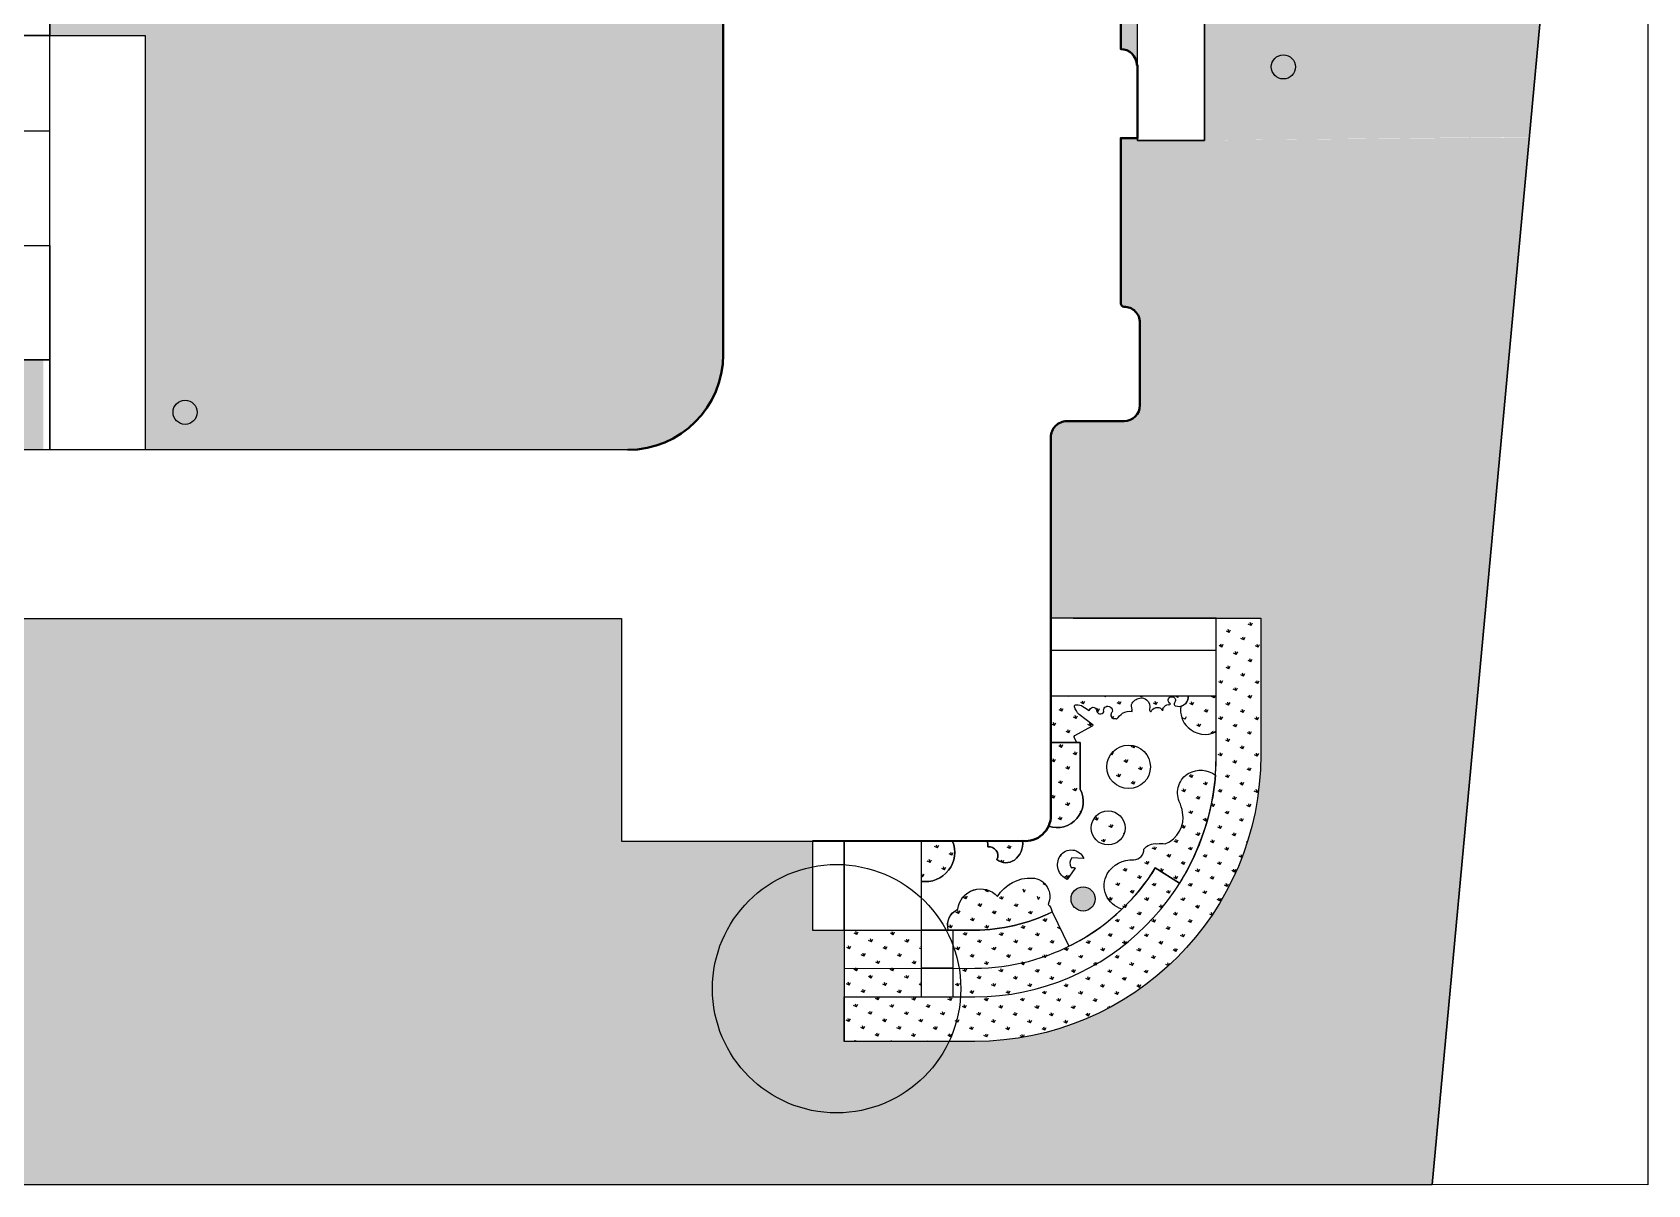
# Model space of a CAD drawing. Extents: x 55654303 to 55792608, y 229751962 to 229828268.
# Drawn here: x 55741820 to 55792608, y 229751962 to 229788190 of the extents above; entities that cross this region are included whole.
import ezdxf

# ---------------------------------------------------------------- set-up
doc = ezdxf.new("R2010")
doc.units = 0
doc.header["$LTSCALE"] = 1000
doc.header["$MEASUREMENT"] = 0
doc.layers.add('0-建筑', color=10, linetype='Continuous', lineweight=40)
for name, color, linetype in [('0-植被', 3, 'Continuous'), ('0号-硬质边线', 6, 'Continuous'), ('0号-选点', 70, 'Continuous'), ('P-地被', 114, 'ZIGZAG'), ('zj-剖面-结构线', 4, 'Continuous'), ('zj-平面-硬质边线', 6, 'Continuous'), ('zj-平面-绿化填充', 95, 'Continuous')]:
    doc.layers.add(name, color=color, linetype=linetype)
doc.linetypes.add('ZIGZAG', pattern='A,0.00254,-5.08,[131,ltypeshp.shx,S=5.08,R=0,X=-5.08,Y=0],-10.16,[131,ltypeshp.shx,S=5.08,R=180,X=5.08,Y=0],-5.08', length=20.32254)
pattern_1 = [(107.9924765931874, (0, 0), (-454.3829208298, 231.5948210149386), [95.62499999999997, -625.6239171299998]), (62.99247659318743, (0, 0), (-454.3829209496745, 231.5948210760376), [95.62499999999997, -414.3749999999999]), (152.9924765931874, (0, 0), (-231.5948210760376, -454.3829209496744), [95.62499999999999, -414.3749999999999])]

msp = doc.modelspace()

# ---------------------------------------------------------------- hatches: boundary and pattern name
at = {"layer": '0-植被', "lineweight": -3, "transparency": 33554483}
h = msp.add_hatch(dxfattribs=at)
h.set_pattern_fill('GRASS', color=256, scale=499.9999999999999, angle=377.9924765931874)
h.set_pattern_definition([(107.9924765931874, (73733718.41045049, -5961367.897970349), (-445.4734517939216, 227.0537460930771), [93.74999999999999, -613.3567814999998]), (62.99247659318743, (73733718.41045049, -5961367.897970349), (-445.4734519114455, 227.053746152978), [93.75, -406.25]), (152.9924765931874, (73733718.41045049, -5961367.897970349), (-227.053746152978, -445.4734519114455), [93.74999999999999, -406.2499999999999])])
h.paths.add_polyline_path([(55792507.21203685, 229823918.4931986), (55776659.57900304, 229826142.5539035), (55754023.51637439, 229826063.9428018), (55736052.74952568, 229828109.7988796), (55736055.13008965, 229809986.3894969), (55740875.18157127, 229809987.0117875), (55740876.63937159, 229798889.2031657), (55742367.60643265, 229798887.4147722), (55742367.37007784, 229800687.414757), (55745067.37005459, 229800687.7692892), (55745067.52762457, 229799487.7693152), (55745967.52761684, 229799487.8874924), (55745967.44883208, 229800087.8874871), (55746142.84061994, 229800087.9105173), (55746142.4466958, 229803087.9104915), (55745967.05490798, 229803087.8874612), (55745966.97612317, 229803687.8874557), (55746866.97611538, 229803688.0056332), (55746866.89733057, 229804288.0056278), (55746567.28912252, 229804287.9662868), (55746567.21033769, 229804887.9662815), (55747649.69555566, 229804888.1084206, -0.8126972527164142), (55749635.68038324, 229815869.1067222, -0.9872943832627832), (55761554.8911105, 229812877.6064496, 0.03654408744548544), (55761400.69115614, 229811702.3477503, 0.2454061372642268), (55762521.81309348, 229809020.9202356, -0.6576045881407456), (55761266.99001595, 229803583.0835991), (55761267.13356027, 229802489.89648), (55761867.13355506, 229802489.9752648), (55761867.05477033, 229803089.9747285), (55763067.05475996, 229803090.1322982), (55763067.13354471, 229802490.1328344), (55764267.13353442, 229802490.290404), (55764267.1729269, 229802190.2898756), (55765467.17291655, 229802190.4474453), (55765467.09413167, 229802790.447971), (55766667.09412133, 229802790.6055407), (55766667.21229862, 229801890.6050188), (55778667.00760528, 229801892.1806884), (55778669.25302406, 229784791.8079143), (55788884.58676048, 229784902.5901646)])
h = msp.add_hatch(dxfattribs=at)
h.set_pattern_fill('GRASS', color=256, scale=509.9999999999999, angle=18)
h.set_pattern_definition([(108, (73733718.41045049, -5961367.897970349), (-454.4133272161851, 231.5351548060857), [95.62499999999999, -625.6239171299999]), (63, (73733718.41045049, -5961367.897970349), (-454.4133273360676, 231.5351548671689), [95.625, -414.375]), (153, (73733718.41045049, -5961367.897970349), (-231.5351548671689, -454.4133273360675), [95.625, -414.375])])
edge = h.paths.add_edge_path()
edge.add_line((55773841.43516262, 229795563.1740752), (55773841.94726458, 229791663.1741089))
edge.add_arc((55774341.94726023, 229791663.239763), 499.9999999593217, 180.0075234055817, 270.0075234047279)
edge.add_line((55774342.01291432, 229791163.2397674), (55775542.01290402, 229791163.3973372))
edge.add_arc((55775542.07855812, 229790663.3973415), 500.0000000189263, 0.007523405580798226, 90.00752340558068, ccw=False)
edge.add_line((55776042.07855383, 229790663.4629956), (55776042.47247841, 229787663.4630215))
edge.add_arc((55776042.5381325, 229787163.4630257), 500.0000000189253, 0.007523405580798226, 90.00752340472701, ccw=False)
edge.add_line((55776542.53812821, 229787163.5286798), (55776569.14617009, 229787163.5321737))
edge.add_line((55776569.14617009, 229787163.5321737), (55776567.48796101, 229799791.9049862))
edge.add_line((55776567.48796101, 229799791.9049862), (55767867.4880351, 229799790.7626051))
edge.add_line((55767867.4880351, 229799790.7626051), (55767867.60621239, 229798890.762613))
edge.add_line((55767867.60621239, 229798890.762613), (55766667.6062227, 229798890.6050433))
edge.add_line((55766667.6062227, 229798890.6050433), (55766667.48804534, 229799790.6055666))
edge.add_line((55766667.48804534, 229799790.6055666), (55765467.4880559, 229799790.4479969))
edge.add_line((55765467.4880559, 229799790.4479969), (55765467.56684084, 229799190.4474711))
edge.add_line((55765467.56684084, 229799190.4474711), (55764267.56685102, 229799190.2899015))
edge.add_line((55764267.56685102, 229799190.2899015), (55764267.48806616, 229799790.2898963))
edge.add_line((55764267.48806616, 229799790.2898963), (55763067.48807652, 229799790.1323266))
edge.add_line((55763067.48807652, 229799790.1323266), (55763067.4486841, 229800090.1323241))
edge.add_line((55763067.4486841, 229800090.1323241), (55761867.44869444, 229800089.9747545))
edge.add_line((55761867.44869444, 229800089.9747545), (55761867.52747922, 229799489.9752906))
edge.add_line((55761867.52747922, 229799489.9752906), (55761267.52748103, 229799489.9227673))
edge.add_line((55761267.52748103, 229799489.9227673), (55761267.96080121, 229796189.8965341))
edge.add_line((55761267.96080121, 229796189.8965341), (55742367.96096447, 229796187.4148115))
edge.add_line((55742367.96096447, 229796187.4148115), (55742369.02427443, 229788089.5976282))
edge.add_line((55742369.02427443, 229788089.5976282), (55745369.02424667, 229788089.9915684))
edge.add_line((55745369.02424667, 229788089.9915684), (55745370.73525746, 229775059.4963667))
edge.add_line((55745370.73525746, 229775059.4963667), (55760585.76477391, 229775061.7222831))
edge.add_line((55760585.76477391, 229775061.7222831), (55760544.12717134, 229775061.4278529))
edge.add_arc((55760543.73324322, 229778061.4278271), 3000.000000054416, 270.0075234728868, 360.0075234067193)
edge.add_line((55763543.7332174, 229778061.8217517), (55763541.36966944, 229796061.8215963))
edge.add_line((55763541.36966944, 229796061.8215963), (55773341.3695128, 229796063.1084169))
edge.add_arc((55773341.43516692, 229795563.1084211), 500.0000000189283, 0.007523405580798226, 90.00752340728837, ccw=False)
edge = h.paths.add_edge_path(flags=16)
edge.add_arc((55746623.68482909, 229776244.6226816), 379.4285760521889, 0, 360)
h = msp.add_hatch(dxfattribs=at)
h.set_pattern_fill('GRASS', color=256, scale=509.9999999999999, angle=377.9924765931874)
h.set_pattern_definition([(107.9924765931874, (73733718.41045049, -5961367.897970349), (-454.3829208298001, 231.5948210149387), [95.62499999999999, -625.6239171299999]), (62.99247659318743, (73733718.41045049, -5961367.897970349), (-454.3829209496745, 231.5948210760376), [95.625, -414.375]), (152.9924765931874, (73733718.41045049, -5961367.897970349), (-231.5948210760376, -454.3829209496745), [95.62499999999999, -414.3749999999999])])
h.paths.add_polyline_path([(55740744.90647395, 229769758.8280073), (55740744.84946134, 229769558.8265005), (55740444.84207236, 229769558.7871071), (55740444.1275705, 229775058.7756177), (55742170.73529179, 229775059.0282156), (55742170.36361838, 229777889.5714704), (55741094.68175293, 229777889.4302247, -1.466545003788664), (55735169.58576193, 229783812.9703904), (55735169.44451606, 229784888.652255), (55730669.44454806, 229784888.0613681), (55730669.41828641, 229785088.0613745), (55725239.41834423, 229785087.3483707), (55725240.01842717, 229780517.3149998), (55724650.01807708, 229780517.245439), (55724649.62450117, 229783517.2709061), (55723349.62451463, 229783517.1002053), (55723349.51421486, 229784357.1050308, -0.4142206374481682), (55723149.54047699, 229784157.0739377), (55722049.54835872, 229784156.9294995, -0.4142135623842777), (55721849.5142284, 229784356.9032351), (55721849.46039112, 229784766.903313), (55719468.91763308, 229784766.5907276), (55719469.34610409, 229781503.5029165, 0.3328538258020749), (55719613.03990178, 229781311.6187517), (55720416.01514548, 229780977.4968876), (55720553.87532587, 229781310.0541628), (55725753.59093057, 229779146.4232137), (55725753.62661442, 229778874.9136925), (55727111.68001273, 229778875.0924519), (55727891.18316229, 229780748.1498199), (55729604.04091818, 229780035.3163327), (55729604.17242286, 229777575.4196773), (55730503.79743851, 229777575.5379121), (55730505.10119151, 229767655.5379982), (55730005.1011958, 229767655.4722843), (55730005.97058969, 229761040.4723415), (55730055.97057389, 229761040.478913), (55730056.07571603, 229760240.4789195), (55730006.07573178, 229760240.4723481), (55730006.16575971, 229759555.4723542), (55728556.16577228, 229759555.2817842), (55728556.47462727, 229757205.2818046), (55727136.47463949, 229757205.0951773), (55727136.44835396, 229757405.0951755), (55722406.44839493, 229757404.4735228), (55722406.47468046, 229757204.4735245), (55721086.47469179, 229757204.3000401), (55721086.44840628, 229757404.3000384), (55719617.80531884, 229757404.1070181), (55719618.51993375, 229751961.8362031), (55785826.84635468, 229751970.5328652), (55788883.45345117, 229784890.3843519), (55778669.25302406, 229784791.8079143), (55776569.45763317, 229784791.5321939), (55776569.44814204, 229784863.813531), (55776042.84010443, 229784863.7443831), (55776043.52294401, 229779663.4630904, 0.4142135623795795), (55776143.53607397, 229779563.4762221, -0.4142135623803175), (55776643.60172378, 229779063.5418805), (55776643.94312508, 229776463.5419029, -0.4142135624011778), (55776144.00878342, 229775963.4762531), (55774344.00887153, 229775963.2398986, 0.4142135624024357), (55773844.07453003, 229775463.1742489), (55773844.82298677, 229769763.174301), (55780444.82285725, 229769764.0409318), (55780445.38747166, 229765464.0409902, -0.4142135585475968), (55771446.56941672, 229756462.8593155), (55767346.56936938, 229756462.3209087), (55767346.10975356, 229759962.3208779), (55766346.10979956, 229759962.1895643), (55766345.74213627, 229762762.1895466), (55760345.82553502, 229762761.4017085), (55760344.9063768, 229769761.4093672)])
at = {"layer": '0-植被', "transparency": 33554483}
h = msp.add_hatch(dxfattribs=at)
h.set_pattern_fill('GRASS', color=256, scale=509.9999999999999, angle=377.9924765931874)
h.set_pattern_definition(pattern_1)
edge = h.paths.add_edge_path()
edge.add_line((55780435.92709693, 229769766.8835286), (55780438.88152093, 229765471.8845647))
edge.add_arc((55771443.88364897, 229765465.6971273), 8995.00000005028, -89.96058698204308, 0.039412348273572206, ccw=False)
edge.add_line((55771450.07119143, 229756470.6992555), (55767355.07208881, 229756467.882353))
edge.add_line((55767355.07208881, 229756467.882353), (55767354.11592609, 229757857.8820243))
edge.add_line((55767354.11592609, 229757857.8820243), (55771449.11502862, 229757860.6989268))
edge.add_arc((55771443.88364899, 229765465.6971275), 7604.999999983672, 270.039413017405, 360.0394123476332)
edge.add_line((55779048.88184974, 229765470.9284182), (55779045.92742574, 229769765.9273818))
edge.add_line((55779045.92742574, 229769765.9273818), (55780435.92709693, 229769766.8835286))
h = msp.add_hatch(dxfattribs=at)
h.set_pattern_fill('GRASS', color=256, scale=509.9999999999999, angle=377.9924765931874)
h.set_pattern_definition(pattern_1)
edge = h.paths.add_edge_path()
edge.add_line((55778161.3039313, 229767320.3182868), (55773842.61059111, 229767317.3475531))
edge.add_line((55773842.61059111, 229767317.3475531), (55773843.61210835, 229765861.3956159))
edge.add_line((55773843.61210835, 229765861.3956159), (55774655.73665312, 229765861.8934545))
edge.add_line((55774655.73665312, 229765861.8934545), (55774573.50934836, 229766021.8175783))
edge.add_arc((55774620.62894133, 229766037.4112064), 49.63282460973247, 115.57429172425239, 198.3113027715352, ccw=False)
edge.add_line((55774599.20339108, 229766082.18132), (55775135.563155, 229766376.5563081))
edge.add_arc((55775070.08191393, 229766482.5385599), 124.5794149161948, 301.7098874742789, 322.7821431610392)
edge.add_line((55775169.28966579, 229766407.1870331), (55774734.70832238, 229766745.8881658))
edge.add_arc((55775096.32431793, 229767132.5123308), 529.3811228244284, 196.0329815241569, 226.9142642397306, ccw=False)
edge.add_arc((55774637.43998644, 229767000.6434493), 51.92512316433316, 83.0814650882105, 196.0329814936032, ccw=False)
edge.add_arc((55774656.00643434, 229766671.2752534), 381.1141344317349, 58.80941455670171, 91.85122616680297, ccw=False)
edge.add_arc((55773729.11778671, 229765140.2324844), 2170.866778115907, 52.590190880362286, 58.809414590534004, ccw=False)
edge.add_arc((55775181.88917904, 229766832.1013747), 137.8244122654793, 96.16739350166353, 166.3720544152468, ccw=False)
edge.add_arc((55775177.8801081, 229766869.2021358), 100.5076717062359, 4.336868069240381, 96.16739346659062, ccw=False)
edge.add_arc((55775404.53805707, 229766886.3913118), 126.8011349898964, 184.3368681069913, 329.7986253155328)
edge.add_arc((55775633.60251077, 229766874.9606914), 130.4429568102138, 91.39852963563919, 203.6636693228856, ccw=False)
edge.add_arc((55775633.98112958, 229766859.4522951), 145.9559741525853, 13.04650153123589, 91.39852963188548, ccw=False)
edge.add_arc((55775678.45916808, 229766869.7588892), 100.2994106528833, -37.17047926813677, 13.046501532944376, ccw=False)
edge.add_arc((55775864.75711102, 229766728.5022842), 133.4961239708292, 142.8295207252183, 236.6104859948104)
edge.add_arc((55775832.75535675, 229766479.5984672), 143.5600226583776, 56.74316705986888, 106.78811097981071, ccw=False)
edge.add_arc((55777433.34669013, 229765272.1072438), 2019.512358821776, 131.2992765152015, 138.9014433961068, ccw=False)
edge.add_arc((55776326.14138199, 229766388.5860253), 459.8932869953458, 80.47622176253651, 119.3848026970071, ccw=False)
edge.add_arc((55771693.45915288, 229766401.3755046), 4729.3586809083, 5.347592410772921, 7.996298172569761)
edge.add_arc((55776723.02351565, 229766881.2210786), 389.2930510900003, 102.25914476512389, 152.7824074100648, ccw=False)
edge.add_arc((55776692.56429808, 229767021.3998218), 245.8432550510433, 48.52296872339201, 102.25914476924129, ccw=False)
edge.add_arc((55776656.02604618, 229766980.0674652), 301.0103426504788, -14.557804087335512, 48.5229687165064, ccw=False)
edge.add_arc((55776996.58014321, 229766887.7961494), 51.93568051061465, 161.3476037880315, 271.8796089617783)
edge.add_arc((55777185.31701167, 229766761.6046425), 201.2450574532293, 105.62075725060421, 158.3385847077044, ccw=False)
edge.add_arc((55777201.95700627, 229766702.0901307), 263.0420357240087, 81.94844656534121, 105.62075728170481, ccw=False)
edge.add_arc((55777223.18655511, 229766852.1662924), 111.4717614597941, 26.754531127074983, 81.9484466061877, ccw=False)
edge.add_arc((55777351.91535047, 229766914.8293996), 31.74750353088356, 203.1515042327124, 311.5906081402046)
edge.add_arc((55777423.44024218, 229766914.6630785), 55.68839093450011, 142.9072170550239, 205.0487394751681, ccw=False)
edge.add_arc((55777854.50137824, 229766588.7394467), 596.0955677679723, 133.2617075214991, 142.9072169910081, ccw=False)
edge.add_arc((55777524.6349467, 229766939.2542505), 114.7718821960889, 76.61309861537791, 133.2617074652208, ccw=False)
edge.add_arc((55777562.22951268, 229767097.2199029), 47.60576015022077, 256.6130986581647, 339.799149695435)
edge.add_arc((55777647.61055283, 229767188.1881681), 114.8610965533376, 169.7307285575975, 249.2450106532761, ccw=False)
edge.add_arc((55777644.72730911, 229767188.7105451), 111.9309136129345, 103.27846419938498, 169.7307285749565, ccw=False)
edge.add_arc((55777650.96718647, 229767162.2696181), 139.0981492173541, 71.06385993917507, 103.27846414672882, ccw=False)
edge.add_arc((55777664.76177718, 229767202.4775435), 96.58970298606849, 4.971683798189474, 71.06386002722462, ccw=False)
edge.add_arc((55777610.52045465, 229767197.7590534), 151.0358710720944, -37.19517334046179, 4.971683780682213, ccw=False)
edge.add_arc((55777775.45232354, 229767072.5908487), 56.01388345123692, 142.80482667835, 247.0291773984485)
edge.add_arc((55777868.42666081, 229767291.9351546), 294.2493802326953, 247.0291774020912, 365.5353257225659)
h = msp.add_hatch(dxfattribs=at)
h.set_pattern_fill('GRASS', color=256, scale=509.9999999999999, angle=377.9924765931874)
h.set_pattern_definition(pattern_1)
edge = h.paths.add_edge_path()
edge.add_line((55779043.38032907, 229766200.0105614), (55779042.60928181, 229767320.9245172))
edge.add_line((55779042.60928181, 229767320.9245172), (55778161.3039313, 229767320.3182868))
edge.add_arc((55777865.2904681, 229767292.5576532), 297.3123326872517, -77.14313422754509, 5.357623146129981, ccw=False)
edge.add_arc((55778677.79869559, 229766881.549715), 756.1201207045104, 170.7800299089531, 226.4382897321618)
edge.add_arc((55778695.50850467, 229766900.17175), 781.8187106211647, 226.4382897284404, 296.4202698653588)
h = msp.add_hatch(dxfattribs=at)
h.set_pattern_fill('GRASS', color=256, scale=509.9999999999999, angle=377.9924765931874)
h.set_pattern_definition(pattern_1)
edge = h.paths.add_edge_path()
edge.add_arc((55774040.84848425, 229764009.7804083), 822.008575280563, 250.9690613576344, 387.6580799988211)
edge.add_line((55774768.92900574, 229764391.3519639), (55774767.91740721, 229765861.9594807))
edge.add_line((55774767.91740721, 229765861.9594807), (55774043.45302591, 229765861.533082))
edge.add_line((55774043.45302591, 229765861.533082), (55773843.61210835, 229765861.3956159))
edge.add_line((55773843.61210835, 229765861.3956159), (55773845.91232243, 229763567.3489408))
edge.add_arc((55773045.91251145, 229763566.7986387), 800.0000002490558, -24.6845755118552, 0.03941248912349238, ccw=False)
h = msp.add_hatch(dxfattribs=at)
h.set_pattern_fill('GRASS', color=256, scale=509.9999999999999, angle=377.9924765931874)
h.set_pattern_definition(pattern_1)
edge = h.paths.add_edge_path()
edge.add_arc((55776288.76625425, 229765096.8254843), 684.6709799186253, 0, 360)
h = msp.add_hatch(dxfattribs=at)
h.set_pattern_fill('GRASS', color=256, scale=509.9999999999999, angle=377.9924765931874)
h.set_pattern_definition(pattern_1)
edge = h.paths.add_edge_path()
edge.add_arc((55776283.67460968, 229761361.502701), 762.9588633924863, 150.9536294558507, 254.28817654499971, ccw=False)
edge.add_arc((55776412.33775573, 229761247.2010769), 931.6883521320226, 87.40709380149582, 148.6495018856786, ccw=False)
edge.add_arc((55776448.3715698, 229762501.2819142), 323.4041870212741, 271.0834473837773, 361.9949712442074)
edge.add_arc((55777138.08735784, 229762207.4974973), 476.8426160892768, 85.02464976012402, 140.229535459383, ccw=False)
edge.add_arc((55777287.07913213, 229761834.9771763), 854.3735526434973, 79.86822567053292, 97.23752827066522, ccw=False)
edge.add_arc((55777122.15736039, 229763497.7819977), 880.1376350850607, 290.986318636158, 371.020797180906)
edge.add_arc((55776258.92247163, 229763329.4737697), 1759.627325704117, 11.02677912907589, 22.64586422829797)
edge.add_arc((55778551.38122525, 229764285.8860039), 724.3395619160628, 161.5699119316309, 202.6458642212357, ccw=False)
edge.add_arc((55778511.02867839, 229764304.5331814), 680.1793293083333, 119.28132487524019, 161.9854883811061, ccw=False)
edge.add_arc((55778548.33272628, 229764232.7279353), 761.0596508461088, 51.9490258419288, 119.0869291562147, ccw=False)
edge.add_arc((55771443.8836501, 229765465.6971305), 7599.999998530309, 328.0388838869474, 355.2173133743666, ccw=False)
edge.add_line((55777891.78088847, 229761442.6856738), (55777128.21410999, 229761919.0949254))
edge.add_arc((55771443.88364822, 229765465.6971309), 6700.000000159607, 313.6804483820061, 328.03888389341995, ccw=False)
h = msp.add_hatch(dxfattribs=at)
h.set_pattern_fill('GRASS', color=256, scale=509.9999999999999, angle=377.9924765931874)
h.set_pattern_definition(pattern_1)
edge = h.paths.add_edge_path()
edge.add_arc((55775644.86295709, 229763176.9816613), 533.9019664929463, 0, 360)
h = msp.add_hatch(dxfattribs=at)
h.set_pattern_fill('GRASS', color=256, scale=509.9999999999999, angle=377.9924765931874)
h.set_pattern_definition(pattern_1)
edge = h.paths.add_edge_path()
edge.add_arc((55769892.17887684, 229762418.9726465), 930.1786291013816, 262.241894106736, 381.8538695281423)
edge.add_line((55770755.51138732, 229762765.2229294), (55769765.74132782, 229762764.5420884))
edge.add_line((55769765.74132782, 229762764.5420884), (55769766.61303008, 229761497.3081196))
h = msp.add_hatch(dxfattribs=at)
h.set_pattern_fill('GRASS', color=256, scale=509.9999999999999, angle=377.9924765931874)
h.set_pattern_definition(pattern_1)
edge = h.paths.add_edge_path()
edge.add_arc((55768229.89871108, 229762320.2873901), 3645.57497479983, 4.1862244081249855, 7.0222211232875225, ccw=False)
edge.add_arc((55771894.31330475, 229762304.5021499), 283.350023306746, -25.714321659834695, 95.78607779671279, ccw=False)
edge.add_arc((55772432.38652203, 229762547.6040746), 462.5517944234897, 232.3123956727164, 304.8550063178393)
edge.add_arc((55772314.27376274, 229762689.2779707), 646.5081035598661, 306.2692766732828, 366.8811887419284)
edge.add_line((55772956.12489486, 229762766.7366832), (55771848.12754333, 229762765.9745162))
h = msp.add_hatch(dxfattribs=at)
h.set_pattern_fill('GRASS', color=256, scale=509.9999999999999, angle=377.9924765931874)
h.set_pattern_definition(pattern_1)
edge = h.paths.add_edge_path()
edge.add_arc((55774556.99665461, 229762020.9771611), 502.9073928989392, 147.1637745962928, 246.3306159014156, ccw=False)
edge.add_arc((55774486.82452942, 229762066.2628283), 419.3914135738623, 20.985393950515117, 147.1637745848017, ccw=False)
edge.add_line((55774878.39844558, 229762216.4594527), (55774501.57921413, 229762233.4833631))
edge.add_arc((55774708.53639361, 229762064.9194816), 266.91769570389, 140.8376403137097, 210.3149443339138)
edge.add_arc((55774504.08883467, 229761992.0017881), 67.04503024011845, 247.2075412326532, 288.1515140730179)
edge.add_arc((55774553.97176545, 229761818.4792615), 113.5776612783102, 68.28520741733757, 104.7913388172988, ccw=False)
edge.add_arc((55774586.58862518, 229761908.1470176), 18.43058539126899, -35.48326904343497, 59.315359610828125, ccw=False)
edge.add_line((55774601.59637541, 229761897.4487041), (55774355.10023892, 229761560.3757248))
h = msp.add_hatch(dxfattribs=at)
h.set_pattern_fill('GRASS', color=256, scale=509.9999999999999, angle=377.9924765931874)
h.set_pattern_definition(pattern_1)
edge = h.paths.add_edge_path()
edge.add_line((55777128.21411076, 229761919.0949221), (55777891.78088915, 229761442.6856707))
edge.add_arc((55771443.88364882, 229765465.6971276), 7600.000000251383, 270.03941301897976, 328.0388838942251, ccw=False)
edge.add_line((55771449.11158922, 229757865.6989254), (55770769.11169145, 229757865.2311686))
edge.add_line((55770769.11169145, 229757865.2311686), (55770768.49260148, 229758765.2309492))
edge.add_line((55770768.49260148, 229758765.2309492), (55771632.48628953, 229758768.3522023))
edge.add_arc((55771443.88364886, 229765465.6971274), 6700.000000171848, 271.6130690983774, 328.0388838934537)
h = msp.add_hatch(dxfattribs=at)
h.set_pattern_fill('GRASS', color=256, scale=509.9999999999999, angle=377.9924765931874)
h.set_pattern_definition(pattern_1)
edge = h.paths.add_edge_path()
edge.add_arc((55771443.85454186, 229765465.9325822), 5500.235902222764, 270.0620021609338, 296.2394673057159, ccw=False)
edge.add_line((55771449.80657616, 229759965.6999004), (55770619.82487747, 229759965.1289657))
edge.add_arc((55771154.09554104, 229760119.6058497), 556.1548791846158, 114.96106693869021, 196.1264853380697, ccw=False)
edge.add_arc((55771637.77762569, 229760534.8111982), 723.8730474477223, 42.69277268551241, 172.937489773796, ccw=False)
edge.add_arc((55773200.49431339, 229760395.6738935), 1207.950658294356, 87.25376442817912, 148.5656636646937, ccw=False)
edge.add_arc((55773230.58941137, 229761023.078712), 579.824459834316, -25.370566430489987, 87.25376442624798, ccw=False)
edge.add_arc((55773510.61843479, 229760501.2536694), 366.3540532872347, 4.88858932219091, 48.26548496368798, ccw=False)
h = msp.add_hatch(dxfattribs=at)
h.set_pattern_fill('GRASS', color=256, scale=509.9999999999999, angle=377.9924765931874)
h.set_pattern_definition(pattern_1)
edge = h.paths.add_edge_path()
edge.add_line((55770767.6671482, 229759965.2306288), (55771447.66731542, 229759965.6984288))
edge.add_arc((55771443.8836492, 229765465.6971263), 5499.999998926223, 270.0394160223314, 296.3008405469625)
edge.add_line((55773880.84753254, 229760535.0575106), (55774412.54874346, 229759459.2815945))
edge.add_arc((55771443.88364862, 229765465.6971281), 6700.000000594259, 270.03941302086145, 296.30084054450936, ccw=False)
edge.add_line((55771448.49249104, 229758765.6987127), (55770768.47978693, 229758765.2309037))
edge.add_line((55770768.47978693, 229758765.2309037), (55770767.67930299, 229759965.2306371))
h = msp.add_hatch(dxfattribs=at)
h.set_pattern_fill('GRASS', color=256, scale=509.9999999999999, angle=377.9924765931874)
h.set_pattern_definition(pattern_1)
h.paths.add_polyline_path([(55769767.66738486, 229759964.5427509), (55769768.49283817, 229758764.543035), (55767348.49338964, 229758762.8783706), (55767347.66793635, 229759962.8780866)])
h = msp.add_hatch(dxfattribs=at)
h.set_pattern_fill('GRASS', color=256, scale=509.9999999999999, angle=377.9924765931874)
h.set_pattern_definition(pattern_1)
h.paths.add_polyline_path([(55769768.49283811, 229758764.5430349), (55769769.11192808, 229757864.5432478), (55767349.11248782, 229757862.8785835), (55767348.49339783, 229758762.8783706)])
at = {"layer": '0号-选点', "lineweight": -3}
h = msp.add_hatch(color=256, dxfattribs=at)
h.dxf.hatch_style = 1
h.paths.add_polyline_path([(55712864.65658565, 229792345.7825279, 1), (55712105.79943354, 229792345.7825279, 1)])
h.paths.add_polyline_path([(55696724.82637577, 229816951.24828, 1), (55697483.68352787, 229816951.24828, 1)])
h.paths.add_polyline_path([(55684465.14315828, 229804360.5231248, 1), (55685224.00031038, 229804360.5231248, 1)])
h.paths.add_polyline_path([(55724008.96238539, 229782425.4840175, 1), (55723250.10523328, 229782425.4840175, 1)])
h.paths.add_polyline_path([(55758849.23344913, 229800704.75693, 1), (55758090.37629703, 229800704.75693, 1)])
h.paths.add_polyline_path([(55780774.79703461, 229787102.3451785, 1), (55781533.65418672, 229787102.3451785, 1)])
h.paths.add_polyline_path([(55740023.43254784, 229811114.399713, 1), (55740782.28969995, 229811114.399713, 1)])
h.paths.add_polyline_path([(55775237.38406841, 229760944.3698275, 1), (55774478.5269163, 229760944.3698275, 1)])
h.paths.add_polyline_path([(55746244.25625304, 229776244.6226816, 1), (55747003.11340515, 229776244.6226816, 1)])

# ---------------------------------------------------------------- linework, layer by layer
at = {"color": 0, "lineweight": -3}
msp.add_lwpolyline([(55654308.55785334, 229828268.3548654), (55792608.10217281, 229828267.6799749), (55792608.10324989, 229751962.3330199), (55654308.55893041, 229751963.0079105)], close=True, dxfattribs=at)
msp.add_lwpolyline([(55779041.61186275, 229768770.9241796), (55779040.92398503, 229769770.9239382), (55773840.92529097, 229769767.3469754), (55773841.61316866, 229768767.3472168)], close=True)
msp.add_lwpolyline([(55773842.61059108, 229767317.3475536), (55773843.61210817, 229765861.3957626), (55774767.91735771, 229765862.0314251), (55774768.9290055, 229764391.3519639, -0.678884216488523), (55773772.80902192, 229763232.7006542, -0.2916403225553876), (55773045.74062404, 229762766.798328), (55772956.12489486, 229762766.7366832, -0.2708129133304976), (55772696.73563194, 229762168.0336455, -0.3275392545684195), (55772149.60277733, 229762181.5610221, 0.5861124834810347), (55771865.7474997, 229762586.4085714, 0.01237500180709409), (55771848.12754333, 229762765.9745162), (55770755.51138663, 229762765.2229296, -0.5750950358148786), (55769766.61302999, 229761497.3081196), (55769767.66738483, 229759964.5427508), (55770619.82487732, 229759965.1289662, -0.3767455803327697), (55770919.39689234, 229760623.812944, -0.6423463377763244), (55772169.8244116, 229761025.6455964, -0.2740939066111144), (55773258.37025222, 229761602.2372647, -0.5352088262249179), (55773754.49300447, 229760774.6407331, -0.1700043003806093), (55773880.84753254, 229760535.0575106), (55774412.54874343, 229759459.2815945, 0.07856582438919504), (55776077.0660364, 229760627.0511201, -0.4841433613528158), (55775616.67532921, 229761731.932434, -0.273767941749437), (55776454.48668933, 229762177.9355465, 0.4188809414794242), (55776771.5797371, 229762512.5401902, -0.2456461625435194), (55777179.44256005, 229762682.5434191, -0.07593331727830861), (55777437.37426642, 229762676.0274364, 0.3641406141989771), (55777986.06337318, 229763666.0337667, 0.05074130315014289), (55777882.88657758, 229764006.9904912, -0.1811717190174267), (55777864.19295096, 229764514.8839878, -0.1885189004730904), (55778178.3542054, 229764897.8051385, -0.30162217858955), (55779017.42120209, 229764832.034029, 0.02104348268489288), (55779043.88185087, 229765470.9249976), (55779042.6092771, 229767320.9245172), (55773842.61059108, 229767317.3475536)], format="xyb")
at = {"layer": '0-建筑'}
for points in [[(55760544.06965994, 229775061.7161832, 0.4142135620165606), (55763543.67570601, 229778062.1100819), (55763541.31215804, 229796062.1099266), (55773341.31200142, 229796063.3967472, -0.4142135623439281), (55773841.37765122, 229795563.4624056), (55773841.88975318, 229791663.4624393, 0.4142135623982818), (55774341.95540298, 229791163.5280977), (55775541.95539262, 229791163.6856675, -0.41421356235357), (55776042.02104242, 229790663.7513259), (55776042.41496702, 229787663.7513518, -0.4142135623733083), (55776542.48061682, 229787163.8170102), (55776569.08865869, 229787163.820504)], [(55773844.82298677, 229769763.174301), (55773844.07453003, 229775463.1742486, -0.4142135626087061), (55774344.00887153, 229775963.2398986), (55776144.00878347, 229775963.4762531, 0.4142135623580102), (55776643.94312508, 229776463.5419029), (55776643.60172378, 229779063.5418805, 0.4142135623799751), (55776143.53607397, 229779563.4762221, -0.4142135625230653), (55776043.52294401, 229779663.4630904), (55776042.84010443, 229784863.7443831), (55776569.44814204, 229784863.813531), (55776569.1461696, 229787163.5358522)], [(55773844.82243852, 229769767.3496578), (55773845.91232248, 229763567.3488851, -0.4427441937610817), (55772956.12489488, 229762766.7366832), (55766345.74208534, 229762762.1895466)]]:
    msp.add_lwpolyline(points, format="xyb", dxfattribs=at)
at = {"layer": '0-建筑', "lineweight": -3}
for points in [[(55742170.73529179, 229775059.0282156), (55740444.1275705, 229775058.7756177), (55740444.84207236, 229769558.7871071), (55740744.84946134, 229769558.8265005), (55740744.90647395, 229769758.8280073), (55760344.9063768, 229769761.4093672), (55760345.82553502, 229762761.4017085), (55766345.74213627, 229762762.1895466)], [(55760585.76477334, 229775061.7222831), (55742170.73529179, 229775059.0282156)]]:
    msp.add_lwpolyline(points, dxfattribs=at)
at = {"layer": '0-植被', "color": 0, "lineweight": -3}
msp.add_lwpolyline([(55706389.75603203, 229781626.1721654), (55716758.55890951, 229781627.5364532), (55716750.22280844, 229778960.2692316, 0.3772328148898226), (55716926.99827938, 229778760.5869468), (55719469.9697393, 229778760.6263573), (55719453.50576265, 229778721.9017935), (55719631.38899304, 229778704.4997707), (55719493.08638358, 229778372.1259026), (55721933.82481188, 229777356.5211095), (55721934.13806476, 229774974.4109977), (55718884.13765319, 229774974.0099158), (55718884.46021549, 229772524.0099371), (55718384.46027593, 229772523.9441859), (55718385.10069187, 229767653.9442295), (55720585.10066292, 229767654.2335344), (55720586.44779571, 229757404.2343245), (55719617.80531884, 229757404.1070181), (55719618.51993375, 229751961.8362031), (55785826.84635468, 229751970.5328652), (55792507.21203685, 229823918.4931986), (55776659.57900304, 229826142.5539035), (55754023.51637439, 229826063.9428018), (55736052.74952568, 229828109.7988796), (55736077.73909072, 229821896.8894297)], format="xyb", dxfattribs=at)
at = {"layer": '0-植被'}
for points in [[(55776042.07855383, 229790663.4629956), (55776042.47247841, 229787663.4630215, -0.4142135623733083), (55776542.53812821, 229787163.5286798), (55776569.14617009, 229787163.5321737), (55776567.48796101, 229799791.9049862)], [(55760544.12717134, 229775061.4278529, 0.4142135620165606), (55763543.7332174, 229778061.8217515), (55763541.36966944, 229796061.8215963)]]:
    msp.add_lwpolyline(points, format="xyb", dxfattribs=at)
msp.add_lwpolyline([(55742367.96096447, 229796187.4148115), (55742369.02427443, 229788089.5976282), (55745369.02424667, 229788089.9915684), (55745370.73525746, 229775059.4963667)], dxfattribs=at)
at = {"layer": '0号-硬质边线'}
for points in [[(55736052.74952568, 229828109.7988796), (55754023.51637439, 229826063.9428018), (55776659.57900304, 229826142.5539035), (55792507.21203685, 229823918.4931986), (55785826.84635468, 229751970.5328652), (55719618.51993375, 229751961.8362031)], [(55776569.44814204, 229784863.813531), (55776569.45763317, 229784791.5321939), (55778669.25302406, 229784791.8079143), (55778667.00760528, 229801892.1806884)], [(55767347.66795745, 229759962.8780919), (55767345.74189967, 229762762.8774242), (55766845.74201798, 229762762.5334854), (55766345.74213627, 229762762.1895467), (55766347.668194, 229759962.1902036), (55767347.66795745, 229759962.8780919)], [(55773880.84753254, 229760535.0575106), (55774412.54874349, 229759459.2815945)]]:
    msp.add_lwpolyline(points, dxfattribs=at)
for points in [[(55778667.28335191, 229799792.1807065), (55778669.25302407, 229784791.8079141), (55776569.45763316, 229784791.532194), (55776567.48796101, 229799791.9049864)], [(55739667.60645556, 229798887.0602405), (55739669.02429582, 229788089.2430965), (55742369.02427302, 229788089.5976282), (55742367.60643276, 229798887.4147722)], [(55745369.02424667, 229788089.9915684), (55745370.73526546, 229775059.4354616), (55742370.73529129, 229775059.0415374), (55742369.02427443, 229788089.5976444)], [(55779041.61186275, 229768770.9241796), (55779040.923985, 229769770.9239414), (55773840.92529094, 229769767.3469771), (55773841.61316863, 229768767.3472154)], [(55770768.49260151, 229758765.2309125), (55770767.6671482, 229759965.2306288), (55769767.66738486, 229759964.5427509), (55769768.49283811, 229758764.5430349)], [(55769768.49283808, 229758764.5430349), (55769769.11192805, 229757864.5432844), (55770769.11169145, 229757865.2311622), (55770768.49260151, 229758765.2309126)]]:
    msp.add_lwpolyline(points, close=True, dxfattribs=at)
for points in [[(55730489.02442171, 229788088.037764, -0.4142134667746322), (55730669.04799707, 229787908.061401), (55730669.04799727, 229787908.0614004), (55730669.39465112, 229785268.0613649), (55730669.39465107, 229785268.0613655, -0.4142135640178255), (55730489.41828776, 229785088.037731), (55742369.41819856, 229785089.5976702), (55742369.02427442, 229788089.5976443)], [(55778161.3039313, 229767320.3182868), (55773842.61059111, 229767317.3475531), (55773843.61210835, 229765861.3956159), (55774655.73665312, 229765861.8934545), (55774573.50934836, 229766021.8175783, -0.3775544600963471), (55774599.20339108, 229766082.18132), (55775135.563155, 229766376.5563081, 0.09220503774812404), (55775169.28966579, 229766407.1870331), (55774734.70832238, 229766745.8881658, -0.1355664681373193), (55774587.53460154, 229766986.3022159, -0.537046786698228), (55774643.69478214, 229767052.1904759, -0.1451793773703108), (55774853.38028169, 229766997.2990989, -0.02714314562712649), (55775047.94504824, 229766864.5750324, -0.3162808435842112), (55775167.08220956, 229766969.1280957, -0.4236023800888309), (55775278.09999424, 229766876.8025631, 0.7363329281532931), (55775514.12755254, 229766822.6051823, -0.5331943059341547), (55775630.41885173, 229767005.3647914, -0.3558481429132711), (55775776.16956735, 229766892.4006571, -0.2226881605407516), (55775758.38188308, 229766809.1591251, 0.4336764373338305), (55775791.29046398, 229766617.039883, -0.2219004146815066), (55775911.48266235, 229766599.6463387, -0.03318288181326939), (55776100.48432276, 229766789.3112766, -0.1714207863524313), (55776402.23390353, 229766842.1406125, 0.01155767369772533), (55776376.8345561, 229767059.2724305, -0.2240912580221118), (55776640.36350444, 229767261.6371695, -0.2388615960454704), (55776855.39114222, 229767205.5908229, -0.2824096770458991), (55776947.37231526, 229766904.406525, 0.5235209877917241), (55776998.28360659, 229766835.8884128, -0.2341696443811574), (55777131.12800866, 229766955.4167295, -0.1036588422491365), (55777238.79974309, 229766962.5392146, -0.245595408206759), (55777322.72452271, 229766902.3474304, 0.5119411752025093), (55777372.98945841, 229766891.0852223, -0.2779896579658299), (55777379.01984563, 229766948.2491657, -0.04211134104238418), (55777445.9781253, 229767022.8346871, -0.2523361544305871), (55777551.20756495, 229767050.9076467, 0.3797947206572747), (55777606.90694249, 229767080.7810566, -0.3615719777530758), (55777534.58944023, 229767208.6649747, -0.2983612776135691), (55777619.0185768, 229767297.6490163, -0.1414958434046318), (55777696.10649848, 229767293.8398945, -0.2966510312918749), (55777760.98807588, 229767210.8483358, -0.1860922071976689), (55777730.83273679, 229767106.4530344, 0.4889449497747461), (55777753.59221551, 229767021.0186584, 0.5686918536770194)], [(55769766.61303008, 229761497.3081196, 0.5750950360318297), (55770755.51138732, 229762765.2229294), (55769765.74132782, 229762764.5420884)], [(55771848.12754333, 229762765.9745162, -0.01237500171114143), (55771865.7474997, 229762586.4085714, -0.5861124836110099), (55772149.60277733, 229762181.5610221, 0.3275392545255332), (55772696.73563194, 229762168.0336455, 0.270812913303021), (55772956.12489486, 229762766.7366832)], [(55773875.63979736, 229760532.4738106, -0.1147200673672584), (55771449.80657616, 229759965.6999004), (55770619.82487747, 229759965.1289657, -0.3697397041632691), (55770919.39689234, 229760623.8129441, -0.638572430458965), (55772169.8244116, 229761025.6455964, -0.2740939065931231), (55773258.37025222, 229761602.2372647, -0.5352088262249179), (55773754.49300447, 229760774.6407331, -0.1915602603304102)]]:
    msp.add_lwpolyline(points, format="xyb", close=True, dxfattribs=at)
for points in [[(55735169.44451606, 229784888.652255), (55735169.58576193, 229783812.9703904, 1.466545003788664), (55741094.68175293, 229777889.4302247), (55742370.36361687, 229777889.597732), (55742370.73528919, 229775059.0574751)], [(55742369.8909075, 229781489.5977012), (55742370.36361687, 229777889.597732), (55741094.68175292, 229777889.4302247, 0.2087121526956241), (55741094.20904338, 229781489.4301936), (55742369.8909075, 229781489.5977012)], [(55780440.92365634, 229769771.8869665), (55780443.88151968, 229765471.8880041, -0.4142135589495523), (55771450.07463083, 229756465.6992566), (55767350.07552946, 229756462.8789147), (55767349.11248785, 229757862.8785835), (55771449.11158922, 229757865.6989254, 0.4142135589492366), (55779043.88185087, 229765470.924979), (55779040.92398757, 229769770.9239413), (55780440.92365637, 229769771.8869669)], [(55779043.38032907, 229766200.0105614), (55779042.60928181, 229767320.9245172), (55778161.3039313, 229767320.3182868, -0.3763771216992249), (55777931.44728428, 229767002.6992415, 0.2477447726280507), (55778156.7295244, 229766333.6404563, 0.3152123480155766), (55779043.38032907, 229766200.0105614)], [(55773772.80902195, 229763232.7006541, 0.6788916312896709), (55774768.92900574, 229764391.3519639), (55774767.91740721, 229765861.9594807), (55774043.45302591, 229765861.533082), (55773843.61210835, 229765861.3956159), (55773845.91232243, 229763567.3489408, -0.1082991973732555), (55773772.80902192, 229763232.7006539)], [(55776077.06603646, 229760627.0511201, -0.484143361382976), (55775616.67532927, 229761731.9324341, -0.2737679417358125), (55776454.4866893, 229762177.9355465, 0.4188809415456218), (55776771.5797371, 229762512.5401902, -0.2456461625901919), (55777179.44256005, 229762682.5434191, -0.07593331748638757), (55777437.37426645, 229762676.0274365, 0.3641406142013053), (55777986.06337318, 229763666.0337667, 0.05074130315014289), (55777882.88657758, 229764006.9904912, -0.1811717190549342), (55777864.19295096, 229764514.8839878, -0.1885189004856453), (55778178.3542054, 229764897.8051385, -0.3016221785568722), (55779017.42120209, 229764832.034029, -0.1191473243704853), (55777891.78088847, 229761442.6856738), (55777128.21410999, 229761919.0949254, -0.06273259216830648), (55776071.14260697, 229760620.2379647)], [(55774355.10023892, 229761560.3757248, -0.4618893092541136), (55774134.44182393, 229762293.6734408, -0.6138719147062172), (55774878.39844558, 229762216.4594527), (55774501.57921413, 229762233.4833631, 0.3127931637435604), (55774478.11597559, 229761930.1920262, 0.1805770101576053), (55774524.9754335, 229761928.2931853, -0.1606490504601238), (55774595.99398133, 229761923.9971202, -0.4389621732735811), (55774601.59637541, 229761897.4487041), (55774355.10023892, 229761560.3757248)], [(55767348.49338967, 229758762.8783706), (55771448.49249104, 229758765.6987127, 0.2586151212061365), (55777128.21411064, 229761919.0949223, 0.2586151212061365)], [(55767347.66792539, 229759962.8780867), (55771447.66702679, 229759965.6984288, 0.1150912594704889), (55773880.84753254, 229760535.0575106, 0.1150912594704889)]]:
    msp.add_lwpolyline(points, format="xyb", dxfattribs=at)
for centre, radius in [((55776288.76625425, 229765096.8254843), 684.6709799186253), ((55775644.86295709, 229763176.9816613), 533.9019664929463)]:
    msp.add_circle(centre, radius, dxfattribs=at)
at = {"layer": '0号-选点'}
for centre in [(55781154.22561067, 229787102.3451785), (55746623.68482909, 229776244.6226816), (55774857.95549235, 229760944.3698275)]:
    msp.add_circle(centre, 379.4285760521888, dxfattribs=at)
at = {"layer": 'P-地被', "ltscale": 0.005}
msp.add_lwpolyline([(55774075.78291896, 229765860.3270673), (55773838.57735088, 229765862.2880819)], dxfattribs=at)
at = {"layer": 'zj-剖面-结构线'}
msp.add_lwpolyline([(55779032.29286405, 229767780.9175301), (55779032.29974282, 229767770.9175323)], dxfattribs=at)
at = {"layer": 'zj-平面-硬质边线'}
for points in [[(55774540.92505264, 229769767.8284882), (55780440.92365682, 229769771.8869663)], [(55774540.9250522, 229769767.8284883), (55780440.92365643, 229769771.8869667)], [(55767345.74189961, 229762762.8774248), (55767350.07552889, 229756462.8789153)], [(55777128.21411064, 229761919.0949223), (55777891.78088909, 229761442.6856706)]]:
    msp.add_lwpolyline(points, dxfattribs=at)
at = {"layer": 'zj-平面-绿化填充'}
msp.add_circle((55767107.83857465, 229758123.7947147), 3904.194740746021, dxfattribs=at)

doc.saveas('drawing.dxf')
